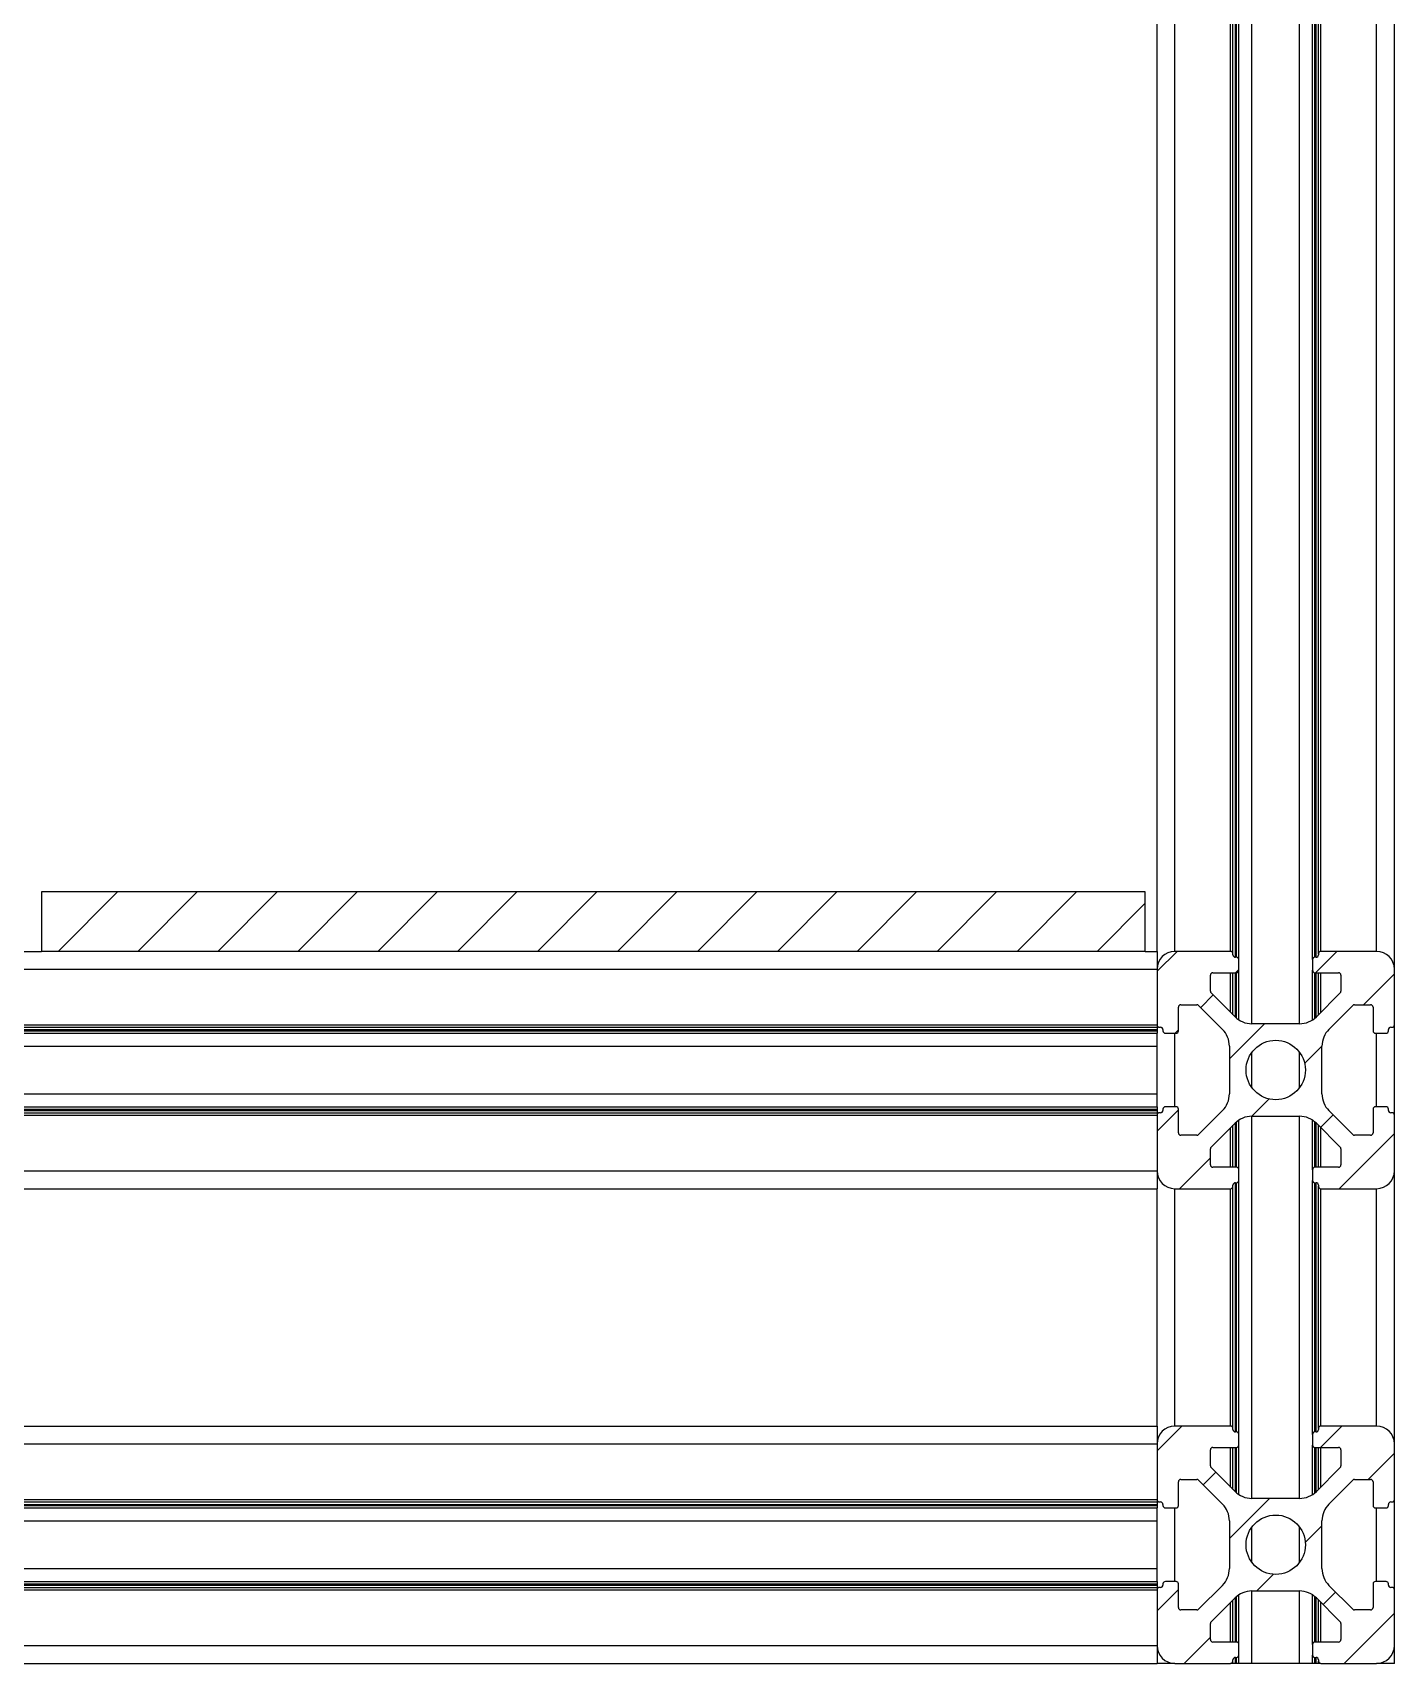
# Model space of a CAD drawing. Header units: millimetres. Extents: x 15 to 1184, y 5 to 1288.
# Drawn here: x 449.2 to 525.7, y 1034.8 to 1126.4 of the extents above; entities that cross this region are included whole.
import ezdxf

# ---------------------------------------------------------------- set-up
doc = ezdxf.new("R2010")
doc.units = ezdxf.units.MM

msp = doc.modelspace()

# ---------------------------------------------------------------- hatches: boundary and pattern name
at = {"linetype": 'Continuous', "lineweight": 18}
h = msp.add_hatch(dxfattribs=at)
h.set_pattern_fill('ANSI31', style=0)
h.paths.add_polyline_path([(449.709, 1074.763), (511.709, 1074.763), (511.709, 1078.097), (449.709, 1078.097)], flags=0)
h = msp.add_hatch(dxfattribs=at)
h.set_pattern_fill('ANSI31', style=0)
edge = h.paths.add_edge_path(flags=0)
edge.add_arc((524.375, 1064.563), 0.133, 270, 360, ccw=False)
edge.add_line((524.375, 1064.43), (523.471, 1064.43))
edge.add_arc((523.471, 1064.563), 0.133, 225, 270, ccw=False)
edge.add_line((523.377, 1064.469), (522.032, 1065.813))
edge.add_arc((522.975, 1066.756), 1.333, 180, 225, ccw=False)
edge.add_line((521.642, 1066.756), (521.642, 1069.437))
edge.add_arc((522.975, 1069.437), 1.333, 135, 180, ccw=False)
edge.add_line((522.032, 1070.38), (523.377, 1071.724))
edge.add_arc((523.471, 1071.63), 0.133, 90, 135, ccw=False)
edge.add_line((523.471, 1071.763), (524.375, 1071.763))
edge.add_arc((524.375, 1071.63), 0.133, 0, 90, ccw=False)
edge.add_line((524.509, 1071.63), (524.509, 1070.297))
edge.add_arc((524.642, 1070.297), 0.133, 180, 270)
edge.add_line((524.642, 1070.163), (525.242, 1070.163))
edge.add_arc((525.242, 1070.297), 0.133, 270, 360)
edge.add_line((525.375, 1070.297), (525.375, 1070.363))
edge.add_arc((525.509, 1070.363), 0.133, 90, 180, ccw=False)
edge.add_line((525.509, 1070.497), (525.575, 1070.497))
edge.add_arc((525.575, 1070.63), 0.133, 270, 360)
edge.add_line((525.709, 1070.63), (525.709, 1073.763))
edge.add_arc((524.709, 1073.763), 1, 0, 90)
edge.add_line((524.709, 1074.763), (521.575, 1074.763))
edge.add_arc((521.575, 1074.63), 0.133, 90, 180)
edge.add_line((521.442, 1074.63), (521.442, 1074.563))
edge.add_arc((521.309, 1074.563), 0.133, 270, 360, ccw=False)
edge.add_line((521.309, 1074.43), (521.242, 1074.43))
edge.add_arc((521.242, 1074.297), 0.133, 90, 180)
edge.add_line((521.109, 1074.297), (521.109, 1073.697))
edge.add_arc((521.242, 1073.697), 0.133, 180, 270)
edge.add_line((521.242, 1073.563), (522.575, 1073.563))
edge.add_arc((522.575, 1073.43), 0.133, 0, 90, ccw=False)
edge.add_line((522.709, 1073.43), (522.709, 1072.526))
edge.add_arc((522.575, 1072.526), 0.133, 315, 360, ccw=False)
edge.add_line((522.67, 1072.431), (521.325, 1071.087))
edge.add_arc((520.383, 1072.03), 1.333, 270, 315, ccw=False)
edge.add_line((520.383, 1070.697), (517.701, 1070.697))
edge.add_arc((517.701, 1072.03), 1.333, 225, 270, ccw=False)
edge.add_line((516.759, 1071.087), (515.414, 1072.431))
edge.add_arc((515.509, 1072.526), 0.133, 180, 225, ccw=False)
edge.add_line((515.375, 1072.526), (515.375, 1073.43))
edge.add_arc((515.509, 1073.43), 0.133, 90, 180, ccw=False)
edge.add_line((515.509, 1073.563), (516.842, 1073.563))
edge.add_arc((516.842, 1073.697), 0.133, 270, 360)
edge.add_line((516.975, 1073.697), (516.975, 1074.297))
edge.add_arc((516.842, 1074.297), 0.133, 0, 90)
edge.add_line((516.842, 1074.43), (516.775, 1074.43))
edge.add_arc((516.775, 1074.563), 0.133, 180, 270, ccw=False)
edge.add_line((516.642, 1074.563), (516.642, 1074.63))
edge.add_arc((516.509, 1074.63), 0.133, 0, 90)
edge.add_line((516.509, 1074.763), (513.375, 1074.763))
edge.add_arc((513.375, 1073.763), 1, 90, 180)
edge.add_line((512.375, 1073.763), (512.375, 1070.63))
edge.add_arc((512.509, 1070.63), 0.133, 180, 270)
edge.add_line((512.509, 1070.497), (512.575, 1070.497))
edge.add_arc((512.575, 1070.363), 0.133, 0, 90, ccw=False)
edge.add_line((512.709, 1070.363), (512.709, 1070.297))
edge.add_arc((512.842, 1070.297), 0.133, 180, 270)
edge.add_line((512.842, 1070.163), (513.442, 1070.163))
edge.add_arc((513.442, 1070.297), 0.133, 270, 360)
edge.add_line((513.575, 1070.297), (513.575, 1071.63))
edge.add_arc((513.709, 1071.63), 0.133, 90, 180, ccw=False)
edge.add_line((513.709, 1071.763), (514.613, 1071.763))
edge.add_arc((514.613, 1071.63), 0.133, 45, 90, ccw=False)
edge.add_line((514.707, 1071.724), (516.051, 1070.38))
edge.add_arc((515.109, 1069.437), 1.333, 0, 45, ccw=False)
edge.add_line((516.442, 1069.437), (516.442, 1066.756))
edge.add_arc((515.109, 1066.756), 1.333, 315, 360, ccw=False)
edge.add_line((516.051, 1065.813), (514.707, 1064.469))
edge.add_arc((514.613, 1064.563), 0.133, 270, 315, ccw=False)
edge.add_line((514.613, 1064.43), (513.709, 1064.43))
edge.add_arc((513.709, 1064.563), 0.133, 180, 270, ccw=False)
edge.add_line((513.575, 1064.563), (513.575, 1065.897))
edge.add_arc((513.442, 1065.897), 0.133, 0, 90)
edge.add_line((513.442, 1066.03), (512.842, 1066.03))
edge.add_arc((512.842, 1065.897), 0.133, 90, 180)
edge.add_line((512.709, 1065.897), (512.709, 1065.83))
edge.add_arc((512.575, 1065.83), 0.133, 270, 360, ccw=False)
edge.add_line((512.575, 1065.697), (512.509, 1065.697))
edge.add_arc((512.509, 1065.563), 0.133, 90, 180)
edge.add_line((512.375, 1065.563), (512.375, 1062.43))
edge.add_arc((513.375, 1062.43), 1, 180, 270)
edge.add_line((513.375, 1061.43), (516.509, 1061.43))
edge.add_arc((516.509, 1061.563), 0.133, 270, 360)
edge.add_line((516.642, 1061.563), (516.642, 1061.63))
edge.add_arc((516.775, 1061.63), 0.133, 90, 180, ccw=False)
edge.add_line((516.775, 1061.763), (516.842, 1061.763))
edge.add_arc((516.842, 1061.897), 0.133, 270, 360)
edge.add_line((516.975, 1061.897), (516.975, 1062.497))
edge.add_arc((516.842, 1062.497), 0.133, 0, 90)
edge.add_line((516.842, 1062.63), (515.509, 1062.63))
edge.add_arc((515.509, 1062.763), 0.133, 180, 270, ccw=False)
edge.add_line((515.375, 1062.763), (515.375, 1063.668))
edge.add_arc((515.509, 1063.668), 0.133, 135, 180, ccw=False)
edge.add_line((515.414, 1063.762), (516.759, 1065.106))
edge.add_arc((517.701, 1064.163), 1.333, 90, 135, ccw=False)
edge.add_line((517.701, 1065.497), (520.383, 1065.497))
edge.add_arc((520.383, 1064.163), 1.333, 45, 90, ccw=False)
edge.add_line((521.325, 1065.106), (522.67, 1063.762))
edge.add_arc((522.575, 1063.668), 0.133, 0, 45, ccw=False)
edge.add_line((522.709, 1063.668), (522.709, 1062.763))
edge.add_arc((522.575, 1062.763), 0.133, 270, 360, ccw=False)
edge.add_line((522.575, 1062.63), (521.242, 1062.63))
edge.add_arc((521.242, 1062.497), 0.133, 90, 180)
edge.add_line((521.109, 1062.497), (521.109, 1061.897))
edge.add_arc((521.242, 1061.897), 0.133, 180, 270)
edge.add_line((521.242, 1061.763), (521.309, 1061.763))
edge.add_arc((521.309, 1061.63), 0.133, 0, 90, ccw=False)
edge.add_line((521.442, 1061.63), (521.442, 1061.563))
edge.add_arc((521.575, 1061.563), 0.133, 180, 270)
edge.add_line((521.575, 1061.43), (524.709, 1061.43))
edge.add_arc((524.709, 1062.43), 1, 270, 360)
edge.add_line((525.709, 1062.43), (525.709, 1065.563))
edge.add_arc((525.575, 1065.563), 0.133, 0, 90)
edge.add_line((525.575, 1065.697), (525.509, 1065.697))
edge.add_arc((525.509, 1065.83), 0.133, 180, 270, ccw=False)
edge.add_line((525.375, 1065.83), (525.375, 1065.897))
edge.add_arc((525.242, 1065.897), 0.133, 0, 90)
edge.add_line((525.242, 1066.03), (524.642, 1066.03))
edge.add_arc((524.642, 1065.897), 0.133, 90, 180)
edge.add_line((524.509, 1065.897), (524.509, 1064.563))
edge = h.paths.add_edge_path(flags=0)
edge.add_arc((519.042, 1068.097), 1.667, 0, 360)
h = msp.add_hatch(dxfattribs=at)
h.set_pattern_fill('ANSI31', style=0)
edge = h.paths.add_edge_path(flags=0)
edge.add_arc((524.375, 1037.897), 0.133, 270, 360, ccw=False)
edge.add_line((524.375, 1037.763), (523.471, 1037.763))
edge.add_arc((523.471, 1037.897), 0.133, 225, 270, ccw=False)
edge.add_line((523.377, 1037.802), (522.032, 1039.147))
edge.add_arc((522.975, 1040.089), 1.333, 180, 225, ccw=False)
edge.add_line((521.642, 1040.089), (521.642, 1042.771))
edge.add_arc((522.975, 1042.771), 1.333, 135, 180, ccw=False)
edge.add_line((522.032, 1043.714), (523.377, 1045.058))
edge.add_arc((523.471, 1044.963), 0.133, 90, 135, ccw=False)
edge.add_line((523.471, 1045.097), (524.375, 1045.097))
edge.add_arc((524.375, 1044.963), 0.133, 0, 90, ccw=False)
edge.add_line((524.509, 1044.963), (524.509, 1043.63))
edge.add_arc((524.642, 1043.63), 0.133, 180, 270)
edge.add_line((524.642, 1043.497), (525.242, 1043.497))
edge.add_arc((525.242, 1043.63), 0.133, 270, 360)
edge.add_line((525.375, 1043.63), (525.375, 1043.697))
edge.add_arc((525.509, 1043.697), 0.133, 90, 180, ccw=False)
edge.add_line((525.509, 1043.83), (525.575, 1043.83))
edge.add_arc((525.575, 1043.963), 0.133, 270, 360)
edge.add_line((525.709, 1043.963), (525.709, 1047.097))
edge.add_arc((524.709, 1047.097), 1, 0, 90)
edge.add_line((524.709, 1048.097), (521.575, 1048.097))
edge.add_arc((521.575, 1047.963), 0.133, 90, 180)
edge.add_line((521.442, 1047.963), (521.442, 1047.897))
edge.add_arc((521.309, 1047.897), 0.133, 270, 360, ccw=False)
edge.add_line((521.309, 1047.763), (521.242, 1047.763))
edge.add_arc((521.242, 1047.63), 0.133, 90, 180)
edge.add_line((521.109, 1047.63), (521.109, 1047.03))
edge.add_arc((521.242, 1047.03), 0.133, 180, 270)
edge.add_line((521.242, 1046.897), (522.575, 1046.897))
edge.add_arc((522.575, 1046.763), 0.133, 0, 90, ccw=False)
edge.add_line((522.709, 1046.763), (522.709, 1045.859))
edge.add_arc((522.575, 1045.859), 0.133, 315, 360, ccw=False)
edge.add_line((522.67, 1045.765), (521.325, 1044.421))
edge.add_arc((520.383, 1045.363), 1.333, 270, 315, ccw=False)
edge.add_line((520.383, 1044.03), (517.701, 1044.03))
edge.add_arc((517.701, 1045.363), 1.333, 225, 270, ccw=False)
edge.add_line((516.759, 1044.421), (515.414, 1045.765))
edge.add_arc((515.509, 1045.859), 0.133, 180, 225, ccw=False)
edge.add_line((515.375, 1045.859), (515.375, 1046.763))
edge.add_arc((515.509, 1046.763), 0.133, 90, 180, ccw=False)
edge.add_line((515.509, 1046.897), (516.842, 1046.897))
edge.add_arc((516.842, 1047.03), 0.133, 270, 360)
edge.add_line((516.975, 1047.03), (516.975, 1047.63))
edge.add_arc((516.842, 1047.63), 0.133, 0, 90)
edge.add_line((516.842, 1047.763), (516.775, 1047.763))
edge.add_arc((516.775, 1047.897), 0.133, 180, 270, ccw=False)
edge.add_line((516.642, 1047.897), (516.642, 1047.963))
edge.add_arc((516.509, 1047.963), 0.133, 0, 90)
edge.add_line((516.509, 1048.097), (513.375, 1048.097))
edge.add_arc((513.375, 1047.097), 1, 90, 180)
edge.add_line((512.375, 1047.097), (512.375, 1043.963))
edge.add_arc((512.509, 1043.963), 0.133, 180, 270)
edge.add_line((512.509, 1043.83), (512.575, 1043.83))
edge.add_arc((512.575, 1043.697), 0.133, 0, 90, ccw=False)
edge.add_line((512.709, 1043.697), (512.709, 1043.63))
edge.add_arc((512.842, 1043.63), 0.133, 180, 270)
edge.add_line((512.842, 1043.497), (513.442, 1043.497))
edge.add_arc((513.442, 1043.63), 0.133, 270, 360)
edge.add_line((513.575, 1043.63), (513.575, 1044.963))
edge.add_arc((513.709, 1044.963), 0.133, 90, 180, ccw=False)
edge.add_line((513.709, 1045.097), (514.613, 1045.097))
edge.add_arc((514.613, 1044.963), 0.133, 45, 90, ccw=False)
edge.add_line((514.707, 1045.058), (516.051, 1043.714))
edge.add_arc((515.109, 1042.771), 1.333, 0, 45, ccw=False)
edge.add_line((516.442, 1042.771), (516.442, 1040.089))
edge.add_arc((515.109, 1040.089), 1.333, 315, 360, ccw=False)
edge.add_line((516.051, 1039.147), (514.707, 1037.802))
edge.add_arc((514.613, 1037.897), 0.133, 270, 315, ccw=False)
edge.add_line((514.613, 1037.763), (513.709, 1037.763))
edge.add_arc((513.709, 1037.897), 0.133, 180, 270, ccw=False)
edge.add_line((513.575, 1037.897), (513.575, 1039.23))
edge.add_arc((513.442, 1039.23), 0.133, 0, 90)
edge.add_line((513.442, 1039.363), (512.842, 1039.363))
edge.add_arc((512.842, 1039.23), 0.133, 90, 180)
edge.add_line((512.709, 1039.23), (512.709, 1039.163))
edge.add_arc((512.575, 1039.163), 0.133, 270, 360, ccw=False)
edge.add_line((512.575, 1039.03), (512.509, 1039.03))
edge.add_arc((512.509, 1038.897), 0.133, 90, 180)
edge.add_line((512.375, 1038.897), (512.375, 1035.763))
edge.add_arc((513.375, 1035.763), 1, 180, 270)
edge.add_line((513.375, 1034.763), (516.509, 1034.763))
edge.add_arc((516.509, 1034.897), 0.133, 270, 360)
edge.add_line((516.642, 1034.897), (516.642, 1034.963))
edge.add_arc((516.775, 1034.963), 0.133, 90, 180, ccw=False)
edge.add_line((516.775, 1035.097), (516.842, 1035.097))
edge.add_arc((516.842, 1035.23), 0.133, 270, 360)
edge.add_line((516.975, 1035.23), (516.975, 1035.83))
edge.add_arc((516.842, 1035.83), 0.133, 0, 90)
edge.add_line((516.842, 1035.963), (515.509, 1035.963))
edge.add_arc((515.509, 1036.097), 0.133, 180, 270, ccw=False)
edge.add_line((515.375, 1036.097), (515.375, 1037.001))
edge.add_arc((515.509, 1037.001), 0.133, 135, 180, ccw=False)
edge.add_line((515.414, 1037.095), (516.759, 1038.44))
edge.add_arc((517.701, 1037.497), 1.333, 90, 135, ccw=False)
edge.add_line((517.701, 1038.83), (520.383, 1038.83))
edge.add_arc((520.383, 1037.497), 1.333, 45, 90, ccw=False)
edge.add_line((521.325, 1038.44), (522.67, 1037.095))
edge.add_arc((522.575, 1037.001), 0.133, 0, 45, ccw=False)
edge.add_line((522.709, 1037.001), (522.709, 1036.097))
edge.add_arc((522.575, 1036.097), 0.133, 270, 360, ccw=False)
edge.add_line((522.575, 1035.963), (521.242, 1035.963))
edge.add_arc((521.242, 1035.83), 0.133, 90, 180)
edge.add_line((521.109, 1035.83), (521.109, 1035.23))
edge.add_arc((521.242, 1035.23), 0.133, 180, 270)
edge.add_line((521.242, 1035.097), (521.309, 1035.097))
edge.add_arc((521.309, 1034.963), 0.133, 0, 90, ccw=False)
edge.add_line((521.442, 1034.963), (521.442, 1034.897))
edge.add_arc((521.575, 1034.897), 0.133, 180, 270)
edge.add_line((521.575, 1034.763), (524.709, 1034.763))
edge.add_arc((524.709, 1035.763), 1, 270, 360)
edge.add_line((525.709, 1035.763), (525.709, 1038.897))
edge.add_arc((525.575, 1038.897), 0.133, 0, 90)
edge.add_line((525.575, 1039.03), (525.509, 1039.03))
edge.add_arc((525.509, 1039.163), 0.133, 180, 270, ccw=False)
edge.add_line((525.375, 1039.163), (525.375, 1039.23))
edge.add_arc((525.242, 1039.23), 0.133, 0, 90)
edge.add_line((525.242, 1039.363), (524.642, 1039.363))
edge.add_arc((524.642, 1039.23), 0.133, 90, 180)
edge.add_line((524.509, 1039.23), (524.509, 1037.897))
edge = h.paths.add_edge_path(flags=0)
edge.add_arc((519.042, 1041.43), 1.667, 0, 360)

# ---------------------------------------------------------------- linework, layer by layer
at = {"color": 8, "linetype": 'Continuous', "lineweight": 25}
for p, q in [((517.701, 1070.697), (517.701, 1222.163)), ((520.383, 1070.697), (520.383, 1222.163)), ((516.775, 1074.43), (516.775, 1218.43)), ((516.842, 1074.43), (516.842, 1218.43)), ((521.242, 1074.43), (521.242, 1218.43)), ((521.309, 1074.43), (521.309, 1218.43)), ((513.375, 1074.763), (513.375, 1218.097)), ((516.509, 1074.763), (516.509, 1218.097)), ((521.575, 1074.763), (521.575, 1218.097)), ((524.709, 1074.763), (524.709, 1218.097)), ((516.509, 1071.337), (516.509, 1073.563)), ((516.775, 1071.071), (516.775, 1073.563)), ((516.842, 1071.011), (516.842, 1073.563)), ((521.242, 1071.011), (521.242, 1073.563)), ((521.309, 1071.071), (521.309, 1073.563)), ((521.575, 1071.337), (521.575, 1073.563)), ((513.375, 1066.03), (513.375, 1070.163)), ((524.709, 1066.03), (524.709, 1070.163)), ((517.701, 1067.107), (517.701, 1069.087)), ((520.383, 1067.107), (520.383, 1069.087)), ((517.701, 1044.03), (517.701, 1065.497)), ((520.383, 1044.03), (520.383, 1065.497)), ((516.509, 1062.63), (516.509, 1064.856)), ((516.775, 1062.63), (516.775, 1065.123)), ((516.842, 1062.63), (516.842, 1065.183)), ((521.242, 1062.63), (521.242, 1065.183)), ((521.309, 1062.63), (521.309, 1065.123)), ((521.575, 1062.63), (521.575, 1064.856)), ((516.775, 1047.763), (516.775, 1061.763)), ((516.842, 1047.763), (516.842, 1061.763)), ((521.242, 1047.763), (521.242, 1061.763)), ((521.309, 1047.763), (521.309, 1061.763)), ((513.375, 1048.097), (513.375, 1061.43)), ((516.509, 1048.097), (516.509, 1061.43)), ((521.575, 1048.097), (521.575, 1061.43)), ((524.709, 1048.097), (524.709, 1061.43)), ((516.509, 1044.671), (516.509, 1046.897)), ((516.775, 1044.404), (516.775, 1046.897)), ((516.842, 1044.344), (516.842, 1046.897)), ((521.242, 1044.344), (521.242, 1046.897)), ((521.309, 1044.404), (521.309, 1046.897)), ((521.575, 1044.671), (521.575, 1046.897)), ((513.375, 1039.363), (513.375, 1043.497)), ((524.709, 1039.363), (524.709, 1043.497)), ((517.701, 1040.44), (517.701, 1042.42)), ((520.383, 1040.44), (520.383, 1042.42)), ((516.509, 1035.963), (516.509, 1038.19)), ((516.775, 1035.963), (516.775, 1038.456)), ((516.842, 1035.963), (516.842, 1038.516)), ((517.701, 1034.763), (517.701, 1038.83)), ((520.383, 1034.763), (520.383, 1038.83)), ((521.242, 1035.963), (521.242, 1038.516)), ((521.309, 1035.963), (521.309, 1038.456)), ((521.575, 1035.963), (521.575, 1038.19)), ((516.775, 1034.763), (516.775, 1035.097)), ((516.842, 1034.763), (516.842, 1035.097)), ((521.242, 1034.763), (521.242, 1035.097)), ((521.309, 1034.763), (521.309, 1035.097))]:
    msp.add_line(p, q, dxfattribs=at)
at = {"color": 7, "linetype": 'Continuous', "lineweight": 25}
for p, q in [((516.975, 1074.297), (516.975, 1218.563)), ((521.109, 1074.297), (521.109, 1218.563)), ((525.709, 1073.763), (525.709, 1219.097)), ((516.642, 1074.63), (516.642, 1218.23)), ((521.442, 1074.63), (521.442, 1218.23)), ((512.375, 1074.763), (512.375, 1188.604)), ((511.709, 1078.097), (449.709, 1078.097)), ((449.709, 1078.097), (449.709, 1074.763)), ((511.709, 1074.763), (511.709, 1078.097)), ((448.709, 1074.763), (449.709, 1074.763)), ((511.709, 1074.763), (449.709, 1074.763)), ((511.709, 1074.763), (512.375, 1074.763)), ((512.375, 1074.763), (512.375, 1073.763)), ((516.509, 1074.763), (513.375, 1074.763)), ((516.642, 1074.563), (516.642, 1074.63)), ((521.442, 1074.63), (521.442, 1074.563)), ((524.709, 1074.763), (521.575, 1074.763)), ((388.375, 1073.763), (512.375, 1073.763)), ((512.375, 1073.763), (512.375, 1070.63)), ((516.842, 1074.43), (516.775, 1074.43)), ((516.975, 1073.697), (516.975, 1074.297)), ((516.975, 1070.912), (516.975, 1073.697)), ((521.109, 1074.297), (521.109, 1073.697)), ((521.109, 1070.912), (521.109, 1073.697)), ((521.309, 1074.43), (521.242, 1074.43)), ((525.709, 1070.63), (525.709, 1073.763)), ((515.375, 1072.526), (515.375, 1073.43)), ((515.509, 1073.563), (516.842, 1073.563)), ((516.642, 1071.204), (516.642, 1073.563)), ((521.242, 1073.563), (522.575, 1073.563)), ((521.442, 1071.204), (521.442, 1073.563)), ((522.709, 1073.43), (522.709, 1072.526)), ((516.759, 1071.087), (515.414, 1072.431)), ((522.67, 1072.431), (521.325, 1071.087)), ((513.575, 1070.297), (513.575, 1071.63)), ((513.709, 1071.763), (514.613, 1071.763)), ((514.707, 1071.724), (516.051, 1070.38)), ((522.032, 1070.38), (523.377, 1071.724)), ((523.471, 1071.763), (524.375, 1071.763)), ((524.509, 1071.63), (524.509, 1070.297)), ((388.375, 1070.63), (512.375, 1070.63)), ((388.375, 1070.497), (512.375, 1070.497)), ((388.375, 1070.363), (512.375, 1070.363)), ((388.375, 1070.297), (512.375, 1070.297)), ((388.375, 1070.163), (512.375, 1070.163)), ((512.375, 1070.63), (512.375, 1070.497)), ((512.375, 1070.497), (512.375, 1070.363)), ((512.375, 1070.363), (512.375, 1070.297)), ((512.375, 1070.297), (512.375, 1070.163)), ((512.375, 1066.03), (512.375, 1070.163)), ((512.509, 1070.497), (512.575, 1070.497)), ((512.709, 1070.363), (512.709, 1070.297)), ((512.842, 1070.163), (513.442, 1070.163)), ((520.383, 1070.697), (517.701, 1070.697)), ((524.642, 1070.163), (525.242, 1070.163)), ((525.375, 1070.297), (525.375, 1070.363)), ((525.509, 1070.497), (525.575, 1070.497)), ((525.709, 1065.563), (525.709, 1070.63)), ((388.375, 1069.437), (512.375, 1069.437)), ((516.442, 1069.437), (516.442, 1066.756)), ((521.642, 1066.756), (521.642, 1069.437)), ((388.375, 1066.756), (512.375, 1066.756)), ((388.375, 1066.03), (512.375, 1066.03)), ((388.375, 1065.897), (512.375, 1065.897)), ((388.375, 1065.83), (512.375, 1065.83)), ((388.375, 1065.697), (512.375, 1065.697)), ((388.375, 1065.563), (512.375, 1065.563)), ((512.375, 1066.03), (512.375, 1065.897)), ((512.375, 1065.897), (512.375, 1065.83)), ((512.375, 1065.83), (512.375, 1065.697)), ((512.375, 1065.697), (512.375, 1065.563)), ((512.375, 1065.563), (512.375, 1062.43)), ((512.575, 1065.697), (512.509, 1065.697)), ((512.709, 1065.897), (512.709, 1065.83)), ((513.442, 1066.03), (512.842, 1066.03)), ((513.575, 1064.563), (513.575, 1065.897)), ((516.051, 1065.813), (514.707, 1064.469)), ((517.701, 1065.497), (520.383, 1065.497)), ((523.377, 1064.469), (522.032, 1065.813)), ((524.509, 1065.897), (524.509, 1064.563)), ((525.242, 1066.03), (524.642, 1066.03)), ((525.375, 1065.83), (525.375, 1065.897)), ((525.575, 1065.697), (525.509, 1065.697)), ((525.709, 1062.43), (525.709, 1065.563)), ((515.414, 1063.762), (516.759, 1065.106)), ((516.642, 1062.63), (516.642, 1064.99)), ((516.975, 1062.497), (516.975, 1065.282)), ((521.109, 1062.497), (521.109, 1065.282)), ((521.325, 1065.106), (522.67, 1063.762)), ((521.442, 1062.63), (521.442, 1064.99)), ((514.613, 1064.43), (513.709, 1064.43)), ((515.375, 1062.763), (515.375, 1063.668)), ((522.709, 1063.668), (522.709, 1062.763)), ((524.375, 1064.43), (523.471, 1064.43)), ((388.375, 1062.43), (512.375, 1062.43)), ((512.375, 1062.43), (512.375, 1061.43)), ((516.842, 1062.63), (515.509, 1062.63)), ((516.775, 1061.763), (516.842, 1061.763)), ((516.975, 1061.897), (516.975, 1062.497)), ((516.975, 1047.63), (516.975, 1061.897)), ((521.109, 1062.497), (521.109, 1061.897)), ((521.109, 1047.63), (521.109, 1061.897)), ((522.575, 1062.63), (521.242, 1062.63)), ((521.242, 1061.763), (521.309, 1061.763)), ((525.709, 1047.097), (525.709, 1062.43)), ((388.375, 1061.43), (512.375, 1061.43)), ((512.375, 1048.097), (512.375, 1061.43)), ((513.375, 1061.43), (516.509, 1061.43)), ((516.642, 1061.563), (516.642, 1061.63)), ((516.642, 1047.963), (516.642, 1061.563)), ((521.442, 1061.63), (521.442, 1061.563)), ((521.442, 1047.963), (521.442, 1061.563)), ((521.575, 1061.43), (524.709, 1061.43)), ((387.255, 1048.097), (512.375, 1048.097)), ((512.375, 1048.097), (512.375, 1047.097)), ((516.509, 1048.097), (513.375, 1048.097)), ((524.709, 1048.097), (521.575, 1048.097)), ((516.642, 1047.897), (516.642, 1047.963)), ((516.842, 1047.763), (516.775, 1047.763)), ((516.975, 1047.03), (516.975, 1047.63)), ((521.109, 1047.63), (521.109, 1047.03)), ((521.309, 1047.763), (521.242, 1047.763)), ((521.442, 1047.963), (521.442, 1047.897)), ((235.042, 1047.097), (512.375, 1047.097)), ((512.375, 1047.097), (512.375, 1043.963)), ((515.375, 1045.859), (515.375, 1046.763)), ((515.509, 1046.897), (516.842, 1046.897)), ((516.642, 1044.537), (516.642, 1046.897)), ((516.975, 1044.245), (516.975, 1047.03)), ((521.109, 1044.245), (521.109, 1047.03)), ((521.242, 1046.897), (522.575, 1046.897)), ((521.442, 1044.537), (521.442, 1046.897)), ((522.709, 1046.763), (522.709, 1045.859)), ((525.709, 1043.963), (525.709, 1047.097)), ((516.759, 1044.421), (515.414, 1045.765)), ((522.67, 1045.765), (521.325, 1044.421)), ((513.575, 1043.63), (513.575, 1044.963)), ((513.709, 1045.097), (514.613, 1045.097)), ((514.707, 1045.058), (516.051, 1043.714)), ((522.032, 1043.714), (523.377, 1045.058)), ((523.471, 1045.097), (524.375, 1045.097)), ((524.509, 1044.963), (524.509, 1043.63)), ((235.042, 1043.963), (512.375, 1043.963)), ((235.042, 1043.83), (512.375, 1043.83)), ((235.042, 1043.697), (512.375, 1043.697)), ((235.042, 1043.63), (512.375, 1043.63)), ((235.042, 1043.497), (512.375, 1043.497)), ((512.375, 1043.963), (512.375, 1043.83)), ((512.375, 1043.83), (512.375, 1043.697)), ((512.375, 1043.697), (512.375, 1043.63)), ((512.375, 1043.63), (512.375, 1043.497)), ((512.375, 1039.363), (512.375, 1043.497)), ((512.509, 1043.83), (512.575, 1043.83)), ((512.709, 1043.697), (512.709, 1043.63)), ((512.842, 1043.497), (513.442, 1043.497)), ((520.383, 1044.03), (517.701, 1044.03)), ((524.642, 1043.497), (525.242, 1043.497)), ((525.375, 1043.63), (525.375, 1043.697)), ((525.509, 1043.83), (525.575, 1043.83)), ((525.709, 1038.897), (525.709, 1043.963)), ((235.042, 1042.771), (512.375, 1042.771)), ((516.442, 1042.771), (516.442, 1040.089)), ((521.642, 1040.089), (521.642, 1042.771)), ((235.042, 1040.089), (512.375, 1040.089)), ((235.042, 1039.363), (512.375, 1039.363)), ((235.042, 1039.23), (512.375, 1039.23)), ((235.042, 1039.163), (512.375, 1039.163)), ((235.042, 1039.03), (512.375, 1039.03)), ((235.042, 1038.897), (512.375, 1038.897)), ((512.375, 1039.363), (512.375, 1039.23)), ((512.375, 1039.23), (512.375, 1039.163)), ((512.375, 1039.163), (512.375, 1039.03)), ((512.375, 1039.03), (512.375, 1038.897)), ((512.375, 1038.897), (512.375, 1035.763)), ((512.575, 1039.03), (512.509, 1039.03)), ((512.709, 1039.23), (512.709, 1039.163)), ((513.442, 1039.363), (512.842, 1039.363)), ((513.575, 1037.897), (513.575, 1039.23)), ((516.051, 1039.147), (514.707, 1037.802)), ((523.377, 1037.802), (522.032, 1039.147)), ((524.509, 1039.23), (524.509, 1037.897)), ((525.242, 1039.363), (524.642, 1039.363)), ((525.375, 1039.163), (525.375, 1039.23)), ((525.575, 1039.03), (525.509, 1039.03)), ((525.709, 1035.763), (525.709, 1038.897)), ((515.414, 1037.095), (516.759, 1038.44)), ((516.642, 1035.963), (516.642, 1038.323)), ((516.975, 1035.83), (516.975, 1038.615)), ((517.701, 1038.83), (520.383, 1038.83)), ((521.109, 1035.83), (521.109, 1038.615)), ((521.325, 1038.44), (522.67, 1037.095)), ((521.442, 1035.963), (521.442, 1038.323)), ((514.613, 1037.763), (513.709, 1037.763)), ((524.375, 1037.763), (523.471, 1037.763)), ((515.375, 1036.097), (515.375, 1037.001)), ((522.709, 1037.001), (522.709, 1036.097)), ((235.042, 1035.763), (512.375, 1035.763)), ((512.375, 1035.763), (512.375, 1034.763)), ((516.842, 1035.963), (515.509, 1035.963)), ((516.975, 1035.23), (516.975, 1035.83)), ((516.975, 1034.763), (516.975, 1035.23)), ((521.109, 1035.83), (521.109, 1035.23)), ((521.109, 1034.763), (521.109, 1035.23)), ((522.575, 1035.963), (521.242, 1035.963)), ((525.709, 1034.763), (525.709, 1035.763)), ((235.042, 1034.763), (512.375, 1034.763)), ((513.375, 1034.763), (512.375, 1034.763)), ((513.375, 1034.763), (516.509, 1034.763)), ((516.642, 1034.763), (516.509, 1034.763)), ((516.642, 1034.897), (516.642, 1034.963)), ((516.642, 1034.763), (516.642, 1034.897)), ((516.775, 1034.763), (516.642, 1034.763)), ((516.775, 1035.097), (516.842, 1035.097)), ((516.842, 1034.763), (516.775, 1034.763)), ((516.975, 1034.763), (516.842, 1034.763)), ((517.701, 1034.763), (516.975, 1034.763)), ((520.383, 1034.763), (517.701, 1034.763)), ((521.109, 1034.763), (520.383, 1034.763)), ((521.242, 1034.763), (521.109, 1034.763)), ((521.242, 1035.097), (521.309, 1035.097)), ((521.309, 1034.763), (521.242, 1034.763)), ((521.442, 1034.763), (521.309, 1034.763)), ((521.442, 1034.963), (521.442, 1034.897)), ((521.442, 1034.763), (521.442, 1034.897)), ((521.575, 1034.763), (521.442, 1034.763)), ((521.575, 1034.763), (524.709, 1034.763)), ((525.709, 1034.763), (524.709, 1034.763))]:
    msp.add_line(p, q, dxfattribs=at)
for centre in [(519.042, 1068.097), (519.042, 1041.43)]:
    msp.add_circle(centre, 1.667, dxfattribs=at)
for centre, radius, start, end in [((513.375, 1073.763), 1, 90, 180), ((516.509, 1074.63), 0.133, 0, 90), ((521.575, 1074.63), 0.133, 90, 180), ((524.709, 1073.763), 1, 0, 90), ((516.775, 1074.563), 0.133, 180, 270), ((516.842, 1074.297), 0.133, 0, 90), ((516.842, 1073.697), 0.133, 270, 0), ((521.242, 1074.297), 0.133, 90, 180), ((521.242, 1073.697), 0.133, 180, 270), ((521.309, 1074.563), 0.133, 270, 0), ((515.509, 1073.43), 0.133, 90, 180), ((522.575, 1073.43), 0.133, 0, 90), ((515.509, 1072.526), 0.133, 180, 225), ((522.575, 1072.526), 0.133, 315, 0), ((513.709, 1071.63), 0.133, 90, 180), ((514.613, 1071.63), 0.133, 45, 90), ((517.701, 1072.03), 1.333, 225, 270), ((520.383, 1072.03), 1.333, 270, 315), ((523.471, 1071.63), 0.133, 90, 135), ((524.375, 1071.63), 0.133, 0, 90), ((512.509, 1070.63), 0.133, 180, 270), ((512.575, 1070.363), 0.133, 0, 90), ((512.842, 1070.297), 0.133, 180, 270), ((513.442, 1070.297), 0.133, 270, 0), ((515.109, 1069.437), 1.333, 0, 45), ((522.975, 1069.437), 1.333, 135, 180), ((524.642, 1070.297), 0.133, 180, 270), ((525.242, 1070.297), 0.133, 270, 0), ((525.509, 1070.363), 0.133, 90, 180), ((525.575, 1070.63), 0.133, 270, 0), ((515.109, 1066.756), 1.333, 315, 0), ((522.975, 1066.756), 1.333, 180, 225), ((512.509, 1065.563), 0.133, 90, 180), ((512.575, 1065.83), 0.133, 270, 0), ((512.842, 1065.897), 0.133, 90, 180), ((513.442, 1065.897), 0.133, 0, 90), ((517.701, 1064.163), 1.333, 90, 135), ((520.383, 1064.163), 1.333, 45, 90), ((524.642, 1065.897), 0.133, 90, 180), ((525.242, 1065.897), 0.133, 0, 90), ((525.509, 1065.83), 0.133, 180, 270), ((525.575, 1065.563), 0.133, 0, 90), ((513.709, 1064.563), 0.133, 180, 270), ((524.375, 1064.563), 0.133, 270, 0), ((514.613, 1064.563), 0.133, 270, 315), ((515.509, 1063.668), 0.133, 135, 180), ((522.575, 1063.668), 0.133, 0, 45), ((523.471, 1064.563), 0.133, 225, 270), ((515.509, 1062.763), 0.133, 180, 270), ((522.575, 1062.763), 0.133, 270, 0), ((513.375, 1062.43), 1, 180, 270), ((516.775, 1061.63), 0.133, 90, 180), ((516.842, 1062.497), 0.133, 0, 90), ((516.842, 1061.897), 0.133, 270, 0), ((521.242, 1062.497), 0.133, 90, 180), ((521.242, 1061.897), 0.133, 180, 270), ((521.309, 1061.63), 0.133, 0, 90), ((524.709, 1062.43), 1, 270, 0), ((516.509, 1061.563), 0.133, 270, 0), ((521.575, 1061.563), 0.133, 180, 270), ((513.375, 1047.097), 1, 90, 180), ((516.509, 1047.963), 0.133, 0, 90), ((521.575, 1047.963), 0.133, 90, 180), ((524.709, 1047.097), 1, 0, 90), ((516.775, 1047.897), 0.133, 180, 270), ((516.842, 1047.63), 0.133, 0, 90), ((521.242, 1047.63), 0.133, 90, 180), ((521.309, 1047.897), 0.133, 270, 0), ((515.509, 1046.763), 0.133, 90, 180), ((516.842, 1047.03), 0.133, 270, 0), ((521.242, 1047.03), 0.133, 180, 270), ((522.575, 1046.763), 0.133, 0, 90), ((515.509, 1045.859), 0.133, 180, 225), ((522.575, 1045.859), 0.133, 315, 0), ((513.709, 1044.963), 0.133, 90, 180), ((514.613, 1044.963), 0.133, 45, 90), ((517.701, 1045.363), 1.333, 225, 270), ((520.383, 1045.363), 1.333, 270, 315), ((523.471, 1044.963), 0.133, 90, 135), ((524.375, 1044.963), 0.133, 0, 90), ((512.509, 1043.963), 0.133, 180, 270), ((512.575, 1043.697), 0.133, 0, 90), ((512.842, 1043.63), 0.133, 180, 270), ((513.442, 1043.63), 0.133, 270, 0), ((515.109, 1042.771), 1.333, 0, 45), ((522.975, 1042.771), 1.333, 135, 180), ((524.642, 1043.63), 0.133, 180, 270), ((525.242, 1043.63), 0.133, 270, 0), ((525.509, 1043.697), 0.133, 90, 180), ((525.575, 1043.963), 0.133, 270, 0), ((515.109, 1040.089), 1.333, 315, 0), ((522.975, 1040.089), 1.333, 180, 225), ((512.509, 1038.897), 0.133, 90, 180), ((512.575, 1039.163), 0.133, 270, 0), ((512.842, 1039.23), 0.133, 90, 180), ((513.442, 1039.23), 0.133, 0, 90), ((524.642, 1039.23), 0.133, 90, 180), ((525.242, 1039.23), 0.133, 0, 90), ((525.509, 1039.163), 0.133, 180, 270), ((525.575, 1038.897), 0.133, 0, 90), ((517.701, 1037.497), 1.333, 90, 135), ((520.383, 1037.497), 1.333, 45, 90), ((513.709, 1037.897), 0.133, 180, 270), ((514.613, 1037.897), 0.133, 270, 315), ((515.509, 1037.001), 0.133, 135, 180), ((522.575, 1037.001), 0.133, 0, 45), ((523.471, 1037.897), 0.133, 225, 270), ((524.375, 1037.897), 0.133, 270, 0), ((513.375, 1035.763), 1, 180, 270), ((515.509, 1036.097), 0.133, 180, 270), ((516.842, 1035.83), 0.133, 0, 90), ((516.842, 1035.23), 0.133, 270, 0), ((521.242, 1035.83), 0.133, 90, 180), ((521.242, 1035.23), 0.133, 180, 270), ((522.575, 1036.097), 0.133, 270, 0), ((524.709, 1035.763), 1, 270, 0), ((516.509, 1034.897), 0.133, 270, 0), ((516.775, 1034.963), 0.133, 90, 180), ((521.309, 1034.963), 0.133, 0, 90), ((521.575, 1034.897), 0.133, 180, 270)]:
    msp.add_arc(centre, radius, start, end, dxfattribs=at)

doc.saveas('drawing.dxf')
